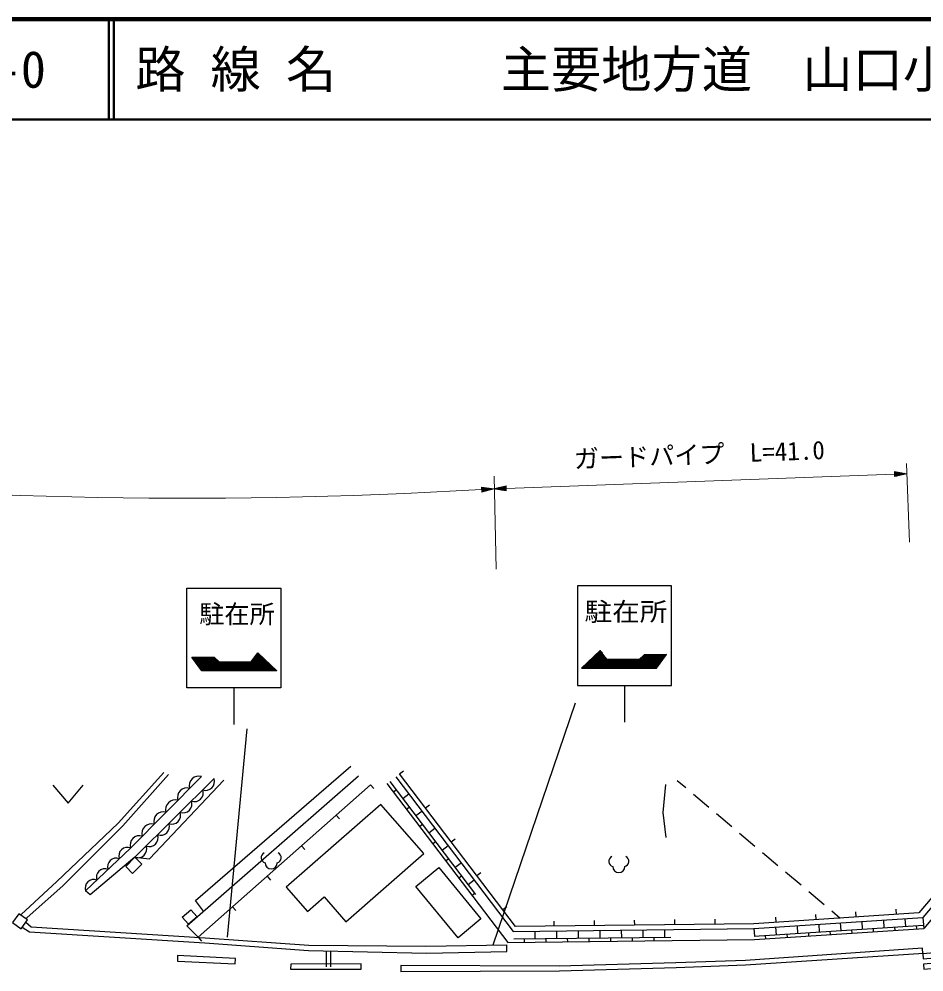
# Model space of a CAD drawing. Units: millimetres, scale not verified. Extents: x 40000 to 680000, y 20000 to 380000.
# Drawn here: x 168824 to 258830, y 285211 to 380000 of the extents above; entities that cross this region are included whole.
import ezdxf
from ezdxf.enums import TextEntityAlignment as Align

# ---------------------------------------------------------------- set-up
doc = ezdxf.new("R2010")
doc.units = ezdxf.units.MM
doc.header["$LTSCALE"] = 1000
for name, color, linetype, lineweight in [('M-BGD', 7, 'Continuous', 25), ('M-STR-HTXT', 7, 'Continuous', 13), ('M-STR-STRC', 7, 'Continuous', 25), ('M-STR-STRD', 7, 'Continuous', 25), ('M-TTL', 2, 'Continuous', 140), ('M-TTL-LINE', 7, 'Continuous', 50)]:
    doc.layers.add(name, color=color, linetype=linetype, lineweight=lineweight)
doc.layers.add('M-TTL-TXT', color=7, linetype='Continuous')
doc.styles.add('ＭＳ ゴシック', font='')
doc.styles.get('ＭＳ ゴシック').set_extended_font_data('MS Gothic')

msp = doc.modelspace()

# ---------------------------------------------------------------- linework, layer by layer
at = {"layer": 'M-BGD'}
for p, q in [((291588, 329557), (258732, 290620)), ((291944, 329325), (258804, 289531)), ((180353, 296612), (188219, 304443)), ((206679, 304903), (207077, 305205)), ((172200, 303807), (173700, 302007)), ((173700, 302007), (175200, 303807)), ((186641, 288657), (203777, 303836)), ((203777, 303836), (204109, 303462)), ((203777, 303836), (204109, 303462)), ((205689, 304150), (214231, 292922)), ((233125, 303850), (232857, 301062)), ((234300, 304255), (235143, 303543)), ((206340, 303294), (206069, 303088)), ((207588, 302893), (206991, 302439)), ((235907, 302898), (237435, 301608)), ((207642, 301583), (207371, 301377)), ((209243, 301532), (209641, 301834)), ((200350, 300801), (200681, 300426)), ((208890, 301182), (208293, 300728)), ((232857, 301062), (233147, 298587)), ((238199, 300963), (239727, 299672)), ((208944, 299872), (208672, 299666)), ((210192, 299471), (209595, 299016)), ((240491, 299027), (242019, 297737)), ((196923, 297765), (197254, 297391)), ((210245, 298161), (209974, 297954)), ((211493, 297759), (210896, 297305)), ((211808, 298161), (212206, 298463)), ((242783, 297092), (244312, 295802)), ((211547, 296450), (211276, 296243)), ((212795, 296048), (212198, 295594)), ((214372, 294790), (214770, 295093)), ((245076, 295156), (246604, 293866)), ((193496, 294729), (193827, 294355)), ((212849, 294739), (212577, 294532)), ((214097, 294337), (213500, 293883)), ((214151, 293027), (213879, 292821)), ((247368, 293221), (248896, 291931)), ((190068, 291693), (190400, 291319)), ((216936, 291419), (217334, 291722)), ((249660, 291286), (250503, 290574)), ((252103, 290679), (252071, 291178)), ((256095, 290941), (256062, 291440)), ((222062, 289778), (222056, 290278)), ((226062, 289825), (226056, 290325)), ((230061, 289871), (230056, 290371)), ((234061, 289918), (234055, 290418)), ((238061, 289964), (238055, 290464)), ((244121, 290155), (244088, 290653)), ((248112, 290417), (248079, 290916)), ((250505, 290080), (250554, 289331)), ((252650, 290221), (252700, 289472)), ((254796, 290361), (254845, 289613)), ((256941, 290502), (256990, 289754)), ((258732, 290620), (258804, 289531)), ((220126, 289262), (220135, 288512)), ((222276, 289287), (222285, 288537)), ((224426, 289312), (224434, 288562)), ((226576, 289337), (226584, 288587)), ((228725, 289362), (228734, 288613)), ((230875, 289387), (230884, 288638)), ((233025, 289412), (233034, 288663)), ((241923, 289516), (241973, 288768)), ((241952, 288766), (258781, 289872)), ((244069, 289657), (244118, 288909)), ((246214, 289798), (246263, 289049)), ((247336, 289120), (247358, 288780)), ((248360, 289939), (248409, 289190)), ((249481, 289261), (249504, 288921)), ((251627, 289402), (251649, 289061)), ((253772, 289543), (253795, 289202)), ((255918, 289684), (255940, 289343)), ((258063, 289824), (258085, 289484)), ((186641, 288657), (186973, 288283)), ((218037, 288488), (233668, 288670)), ((219060, 288500), (219064, 288159)), ((221210, 288525), (221214, 288184)), ((223359, 288550), (223363, 288209)), ((225509, 288575), (225513, 288234)), ((227659, 288600), (227663, 288259)), ((229809, 288625), (229813, 288284)), ((231959, 288650), (231963, 288309)), ((243045, 288838), (243068, 288498)), ((245191, 288979), (245213, 288639)), ((199382, 287317), (199382, 285729)), ((199801, 287302), (199801, 285714)), ((217356, 287235), (217356, 287917))]:
    msp.add_line(p, q, dxfattribs=at)
for points in [[(291320, 329896), (258311, 291087), (241904, 290009), (218218, 289733), (206679, 304903)], [(187174, 291253), (186386, 292314), (201815, 305674)], [(168991, 290864), (169041, 290910), (172586, 294216), (178686, 299999), (183212, 305065)], [(169506, 290509), (169598, 290593), (173201, 293803), (179141, 299761), (183681, 304844)], [(186970, 304657), (179907, 297540), (175448, 293277)], [(180353, 296612), (181807, 296479), (189191, 304282)], [(186641, 288657), (185512, 289799), (202582, 304728)], [(206286, 304604), (217976, 289237), (241923, 289516), (258732, 290620)], [(205418, 303943), (217440, 288140), (241966, 288425), (258804, 289531)], [(180353, 296612), (175912, 292867), (175448, 293277)], [(169493, 290174), (170021, 289711), (187336, 288613), (197653, 287865), (209294, 287774), (217356, 287917)], [(169148, 289674), (169857, 289215), (187301, 288109), (197629, 287360), (209348, 287074), (217356, 287235)]]:
    msp.add_lwpolyline(points, dxfattribs=at)
for points in [[(204822, 301882), (195389, 293635), (197505, 291215), (199173, 292674), (201330, 290206), (209095, 296995)], [(180353, 296612), (179434, 295703), (180121, 295009), (181040, 295919)], [(210575, 295599), (214772, 290487), (212487, 288610), (208290, 293723)], [(168787, 291005), (168171, 290113), (169038, 289515), (169654, 290407)], [(186528, 290687), (185683, 289948), (185057, 290663), (185902, 291402)], [(262482, 287343), (258715, 287020), (258756, 286521), (262523, 286844)], [(262565, 286322), (258779, 285998), (258820, 285500), (262606, 285824)]]:
    msp.add_lwpolyline(points, close=True, dxfattribs=at)
for centre, radius, start, end in [((186700, 303748), 948, 73.42504, 197.00738), ((187390, 304152), 878, 250.39176, 19.34781), ((185523, 302562), 948, 73.42504, 197.00738), ((186266, 303033), 878, 250.39176, 19.34781), ((184345, 301376), 948, 73.42504, 197.00738), ((185143, 301915), 878, 250.39176, 19.34781), ((183168, 300190), 948, 73.42504, 197.00738), ((184019, 300796), 878, 250.39176, 19.34781), ((181991, 299004), 948, 73.42504, 197.00738), ((182895, 299677), 878, 250.39176, 19.34781), ((180814, 297817), 948, 73.42504, 197.00738), ((181771, 298559), 878, 250.39176, 19.34781), ((180648, 297440), 878, 250.39176, 19.34781), ((179588, 296758), 845, 67.79303, 199.62968), ((193436, 296571), 536, 116.08703, 255.33416), ((194364, 296571), 536, 284.66584, 63.91297), ((228013, 296215), 536, 116.08703, 255.33416), ((228942, 296215), 536, 284.66584, 63.91297), ((178473, 295692), 845, 67.79303, 199.62968), ((193900, 296053), 600, 180, 360), ((177358, 294627), 845, 67.79303, 199.62968), ((228478, 295696), 600, 180, 360), ((176243, 293561), 845, 67.79303, 199.62968)]:
    msp.add_arc(centre, radius, start, end, dxfattribs=at)
at = {"layer": 'M-STR-HTXT'}
for p, q in [((257395, 327951), (257108, 335776)), ((217277, 333316), (255896, 334731)), ((257145, 334777), (255887, 334981)), ((255887, 334981), (255905, 334481)), ((256138, 334940), (255888, 334931)), ((255890, 334881), (256390, 334899)), ((256642, 334859), (255892, 334831)), ((255894, 334781), (256893, 334818)), ((257145, 334777), (255896, 334731)), ((255898, 334681), (256897, 334718)), ((256649, 334659), (255899, 334631)), ((257145, 334777), (255905, 334481)), ((216288, 325280), (216085, 334513)), ((255901, 334581), (256401, 334600)), ((256153, 334540), (255903, 334531)), ((216082, 333272), (214820, 333446)), ((214820, 333446), (214850, 332947)), ((215072, 333411), (214823, 333396)), ((214826, 333346), (215325, 333376)), ((215577, 333342), (214829, 333296)), ((214832, 333246), (215830, 333307)), ((216082, 333272), (214835, 333196)), ((214838, 333146), (215836, 333207)), ((215589, 333142), (214841, 333096)), ((214844, 333046), (215343, 333077)), ((215096, 333012), (214847, 332997)), ((216082, 333272), (214850, 332947)), ((216028, 333270), (217268, 333566)), ((216028, 333270), (217277, 333316)), ((216028, 333270), (217286, 333066)), ((217275, 333366), (216276, 333329)), ((217279, 333266), (216279, 333229)), ((216524, 333388), (217273, 333416)), ((216531, 333188), (217281, 333216)), ((217271, 333466), (216772, 333447)), ((217282, 333166), (216783, 333148)), ((217020, 333507), (217270, 333516)), ((217034, 333107), (217284, 333116)), ((217286, 333066), (217268, 333566))]:
    msp.add_line(p, q, dxfattribs=at)
msp.add_arc((185415, 837642), 505301, 264.08983, 273.33774, dxfattribs=at)
at = {"layer": 'M-STR-STRC'}
for p, q in [((191124, 315177), (192778, 316762)), ((191276, 315177), (192855, 316690)), ((191427, 315177), (192931, 316619)), ((192011, 316172), (192702, 316834)), ((192379, 316668), (193809, 315177)), ((192383, 316674), (192625, 316906)), ((192443, 316754), (193954, 315177)), ((192506, 316839), (194099, 315177)), ((192569, 316924), (194244, 315177)), ((226656, 317162), (224981, 315415)), ((226719, 317077), (225126, 315415)), ((226783, 316991), (225271, 315415)), ((226846, 316906), (225416, 315415)), ((226909, 316821), (225562, 315415)), ((226972, 316735), (225707, 315415)), ((227036, 316650), (225852, 315415)), ((227344, 315415), (226064, 316641)), ((227496, 315415), (226141, 316713)), ((227647, 315415), (226217, 316785)), ((227798, 315415), (226294, 316856)), ((227950, 315415), (226370, 316928)), ((228101, 315415), (226447, 317000)), ((227214, 316410), (226523, 317072)), ((226842, 316911), (226600, 317143)), ((231057, 316759), (229768, 315415)), ((231203, 316760), (229913, 315415)), ((231349, 316761), (230058, 315415)), ((231495, 316762), (230203, 315415)), ((231641, 316763), (230348, 315415)), ((231787, 316764), (230493, 315415)), ((231933, 316765), (230638, 315415)), ((232079, 316766), (230783, 315415)), ((232187, 315415), (230887, 316660)), ((232225, 316767), (230929, 315415)), ((232268, 315482), (230961, 316734)), ((232371, 316768), (231074, 315415)), ((232331, 315566), (231086, 316759)), ((232517, 316769), (231219, 315415)), ((232394, 315651), (231237, 316760)), ((232663, 316770), (231364, 315415)), ((232457, 315736), (231387, 316761)), ((232809, 316771), (231509, 315415)), ((232520, 315820), (231537, 316762)), ((232955, 316772), (231654, 315415)), ((232583, 315905), (231688, 316763)), ((233101, 316773), (231799, 315415)), ((232646, 315990), (231838, 316764)), ((233166, 316690), (231944, 315415)), ((232709, 316075), (231988, 316765)), ((232772, 316159), (232139, 316766)), ((232835, 316244), (232289, 316767)), ((232898, 316329), (232439, 316768)), ((232961, 316413), (232589, 316769)), ((233024, 316498), (232740, 316770)), ((233087, 316583), (232890, 316771)), ((233150, 316668), (233040, 316772)), ((233213, 316752), (233191, 316773)), ((186013, 316515), (186035, 316536)), ((186059, 316452), (187281, 315177)), ((186076, 316430), (186185, 316535)), ((186125, 316535), (187426, 315177)), ((186139, 316345), (186335, 316534)), ((186202, 316261), (186486, 316533)), ((186265, 316176), (186636, 316532)), ((186271, 316534), (187572, 315177)), ((186328, 316091), (186786, 316531)), ((186390, 316006), (186936, 316530)), ((186417, 316533), (187717, 315177)), ((186453, 315922), (187087, 316529)), ((186516, 315837), (187237, 316528)), ((186560, 315778), (187136, 315177)), ((186563, 316532), (187862, 315177)), ((186579, 315752), (187387, 316527)), ((186642, 315668), (187538, 316526)), ((186705, 315583), (187688, 316525)), ((186709, 316531), (188007, 315177)), ((186768, 315498), (187838, 316524)), ((186831, 315413), (187989, 316523)), ((186855, 316530), (188152, 315177)), ((186894, 315329), (188139, 316522)), ((186957, 315244), (188264, 316497)), ((187001, 316529), (188297, 315177)), ((187038, 315177), (188338, 316423)), ((187147, 316528), (188442, 315177)), ((187190, 315177), (188412, 316349)), ((187293, 316527), (188587, 315177)), ((187341, 315177), (188486, 316275)), ((187439, 316526), (188732, 315177)), ((187492, 315177), (188560, 316200)), ((187585, 316525), (188877, 315177)), ((187644, 315177), (188634, 316126)), ((187731, 316524), (189022, 315177)), ((187795, 315177), (188708, 316052)), ((187876, 316523), (189167, 315177)), ((187946, 315177), (188853, 316046)), ((188022, 316522), (189312, 315177)), ((188098, 315177), (189005, 316046)), ((188168, 316522), (189457, 315177)), ((188249, 315177), (189157, 316047)), ((188400, 315177), (189308, 316047)), ((188552, 315177), (189460, 316047)), ((188703, 315177), (189612, 316048)), ((188769, 316046), (189602, 315177)), ((188854, 315177), (189763, 316048)), ((188914, 316046), (189747, 315177)), ((189006, 315177), (189915, 316049)), ((189059, 316047), (189892, 315177)), ((189157, 315177), (190067, 316049)), ((189204, 316047), (190037, 315177)), ((189308, 315177), (190219, 316049)), ((189348, 316047), (190183, 315177)), ((189460, 315177), (190370, 316050)), ((189493, 316048), (190328, 315177)), ((189611, 315177), (190522, 316050)), ((189638, 316048), (190473, 315177)), ((189762, 315177), (190674, 316050)), ((189783, 316048), (190618, 315177)), ((189914, 315177), (190825, 316051)), ((189927, 316049), (190763, 315177)), ((190065, 315177), (190977, 316051)), ((190072, 316049), (190908, 315177)), ((190216, 315177), (191129, 316051)), ((190217, 316049), (191053, 315177)), ((190361, 316050), (191198, 315177)), ((190368, 315177), (191280, 316052)), ((190506, 316050), (191343, 315177)), ((190519, 315177), (191432, 316052)), ((190651, 316050), (191488, 315177)), ((190670, 315177), (191584, 316052)), ((190796, 316051), (191633, 315177)), ((190822, 315177), (191736, 316053)), ((190940, 316051), (191778, 315177)), ((190973, 315177), (191887, 316053)), ((191085, 316051), (191923, 315177)), ((191230, 316052), (192068, 315177)), ((191375, 316052), (192213, 315177)), ((191519, 316052), (192358, 315177)), ((191578, 315177), (193008, 316547)), ((191664, 316053), (192503, 315177)), ((191730, 315177), (193084, 316475)), ((191809, 316053), (192648, 315177)), ((191881, 315177), (193161, 316404)), ((191936, 316071), (192793, 315177)), ((192000, 316156), (192939, 315177)), ((192032, 315177), (193237, 316332)), ((192063, 316242), (193084, 315177)), ((192126, 316327), (193229, 315177)), ((192184, 315177), (193314, 316260)), ((192190, 316412), (193374, 315177)), ((192253, 316498), (193519, 315177)), ((192316, 316583), (193664, 315177)), ((192335, 315177), (193390, 316188)), ((192486, 315177), (193467, 316117)), ((192638, 315177), (193543, 316045)), ((192789, 315177), (193620, 315973)), ((192940, 315177), (193696, 315901)), ((193092, 315177), (193773, 315830)), ((193243, 315177), (193849, 315758)), ((193394, 315177), (193926, 315686)), ((193678, 315919), (194389, 315177)), ((225547, 316156), (224836, 315415)), ((225377, 315415), (225070, 315709)), ((225528, 315415), (225146, 315780)), ((225680, 315415), (225223, 315852)), ((225831, 315415), (225299, 315924)), ((225982, 315415), (225376, 315996)), ((226134, 315415), (225452, 316067)), ((226285, 315415), (225529, 316139)), ((226436, 315415), (225605, 316211)), ((226588, 315415), (225682, 316283)), ((226739, 315415), (225758, 316354)), ((226890, 315415), (225835, 316426)), ((227042, 315415), (225911, 316498)), ((227193, 315415), (225988, 316569)), ((227099, 316565), (225997, 315415)), ((227162, 316479), (226142, 315415)), ((227226, 316394), (226287, 315415)), ((227289, 316309), (226432, 315415)), ((227417, 316291), (226577, 315415)), ((227561, 316290), (226722, 315415)), ((227706, 316290), (226867, 315415)), ((227851, 316290), (227012, 315415)), ((227995, 316289), (227157, 315415)), ((228140, 316289), (227302, 315415)), ((228252, 315415), (227338, 316291)), ((228285, 316289), (227447, 315415)), ((228404, 315415), (227490, 316290)), ((228430, 316288), (227592, 315415)), ((228555, 315415), (227641, 316290)), ((228574, 316288), (227737, 315415)), ((228706, 315415), (227793, 316290)), ((228719, 316288), (227882, 315415)), ((228858, 315415), (227945, 316289)), ((228864, 316287), (228027, 315415)), ((229009, 315415), (228097, 316289)), ((229009, 316287), (228172, 315415)), ((229160, 315415), (228248, 316289)), ((229153, 316287), (228318, 315415)), ((229312, 315415), (228400, 316288)), ((229298, 316286), (228463, 315415)), ((229463, 315415), (228552, 316288)), ((229443, 316286), (228608, 315415)), ((229614, 315415), (228703, 316288)), ((229588, 316286), (228753, 315415)), ((229766, 315415), (228855, 316287)), ((229732, 316285), (228898, 315415)), ((229917, 315415), (229007, 316287)), ((229877, 316285), (229043, 315415)), ((230068, 315415), (229158, 316287)), ((230022, 316285), (229188, 315415)), ((230220, 315415), (229310, 316286)), ((230166, 316284), (229333, 315415)), ((230371, 315415), (229462, 316286)), ((230311, 316284), (229478, 315415)), ((230522, 315415), (229614, 316285)), ((230456, 316284), (229623, 315415)), ((230674, 315415), (229765, 316285)), ((230825, 315415), (229917, 316285)), ((230976, 315415), (230069, 316284)), ((231128, 315415), (230220, 316284)), ((231279, 315415), (230372, 316284)), ((231430, 315415), (230517, 316290)), ((231582, 315415), (230591, 316364)), ((231733, 315415), (230665, 316438)), ((231884, 315415), (230739, 316512)), ((232036, 315415), (230813, 316586)), ((232665, 316016), (232089, 315415)), ((193546, 315177), (194002, 315615)), ((193697, 315177), (194079, 315543)), ((193848, 315177), (194155, 315471)), ((194000, 315177), (194232, 315399)), ((194151, 315177), (194308, 315328)), ((194302, 315177), (194385, 315256)), ((194454, 315177), (194461, 315184)), ((224772, 315415), (224764, 315422)), ((224923, 315415), (224840, 315494)), ((225074, 315415), (224917, 315565)), ((225226, 315415), (224993, 315637)), ((190187, 313467), (190185, 309815)), ((229038, 313705), (229040, 310053)), ((215976, 287893), (224170, 311967)), ((189548, 288663), (191524, 309397))]:
    msp.add_line(p, q, dxfattribs=at)
for points in [[(194851, 313467), (185519, 313467), (185519, 323389), (194851, 323389)], [(224374, 313705), (233706, 313705), (233706, 323626), (224374, 323626)], [(188240, 316521), (188715, 316046), (191923, 316053), (192584, 316944), (194469, 315177), (187007, 315177), (185997, 316536)], [(230986, 316759), (230510, 316283), (227302, 316291), (226641, 317182), (224756, 315415), (232218, 315415), (233228, 316774)]]:
    msp.add_lwpolyline(points, close=True, dxfattribs=at)
at = {"layer": 'M-STR-STRD'}
for p, q in [((258701, 287572), (241072, 286363)), ((258715, 287020), (258701, 287572)), ((184596, 286835), (184568, 286282)), ((184568, 286282), (190329, 286005)), ((190355, 286541), (184596, 286835)), ((190329, 286005), (190355, 286541)), ((241072, 286363), (234137, 286131)), ((195864, 285996), (195823, 285497)), ((195823, 285497), (202868, 285479)), ((202861, 286023), (195864, 285996)), ((202868, 285479), (202861, 286023)), ((222556, 285793), (206791, 285864)), ((206791, 285864), (206802, 285211)), ((234137, 286131), (222556, 285793))]:
    msp.add_line(p, q, dxfattribs=at)
msp.add_lwpolyline([(258818, 287029), (241084, 285889), (234199, 285622), (222596, 285292), (206802, 285211)], dxfattribs=at)
at = {"layer": 'M-TTL'}
msp.add_line((680000, 380000), (40000, 380000), dxfattribs=at)
at = {"layer": 'M-TTL-LINE'}
for p, q in [((177750, 380000), (177750, 370000)), ((178250, 380000), (178250, 370000)), ((40000, 370000), (680000, 370000))]:
    msp.add_line(p, q, dxfattribs=at)

# ---------------------------------------------------------------- texts
at = {"layer": 'M-STR-HTXT', "style": 'ＭＳ ゴシック'}
msp.add_text('ガードパイプ  L=41.0', height=1833, rotation=2.099, dxfattribs=at).set_placement((236542, 335223), align=Align.BOTTOM_CENTER)
at = {"layer": 'M-STR-STRC', "style": 'ＭＳ ゴシック'}
msp.add_text('駐在所', height=1833, dxfattribs=at).set_placement((190503, 319346), align=Align.BOTTOM_CENTER)
at = {"layer": 'M-STR-STRC', "style": 'ＭＳ ゴシック', "width": 1.1}
msp.add_text('駐在所', height=1833, dxfattribs=at).set_placement((229191, 319584), align=Align.BOTTOM_CENTER)
at = {"layer": 'M-TTL-TXT', "style": 'ＭＳ ゴシック'}
for s, p in [('路 線 名', (180380, 375000)), ('主要地方道\u3000山口小郡秋穂線', (216734, 375000)), ('43-0', (161521, 375000))]:
    msp.add_text(s, height=3666, dxfattribs=at).set_placement(p, align=Align.MIDDLE_LEFT)

doc.saveas('drawing.dxf')
